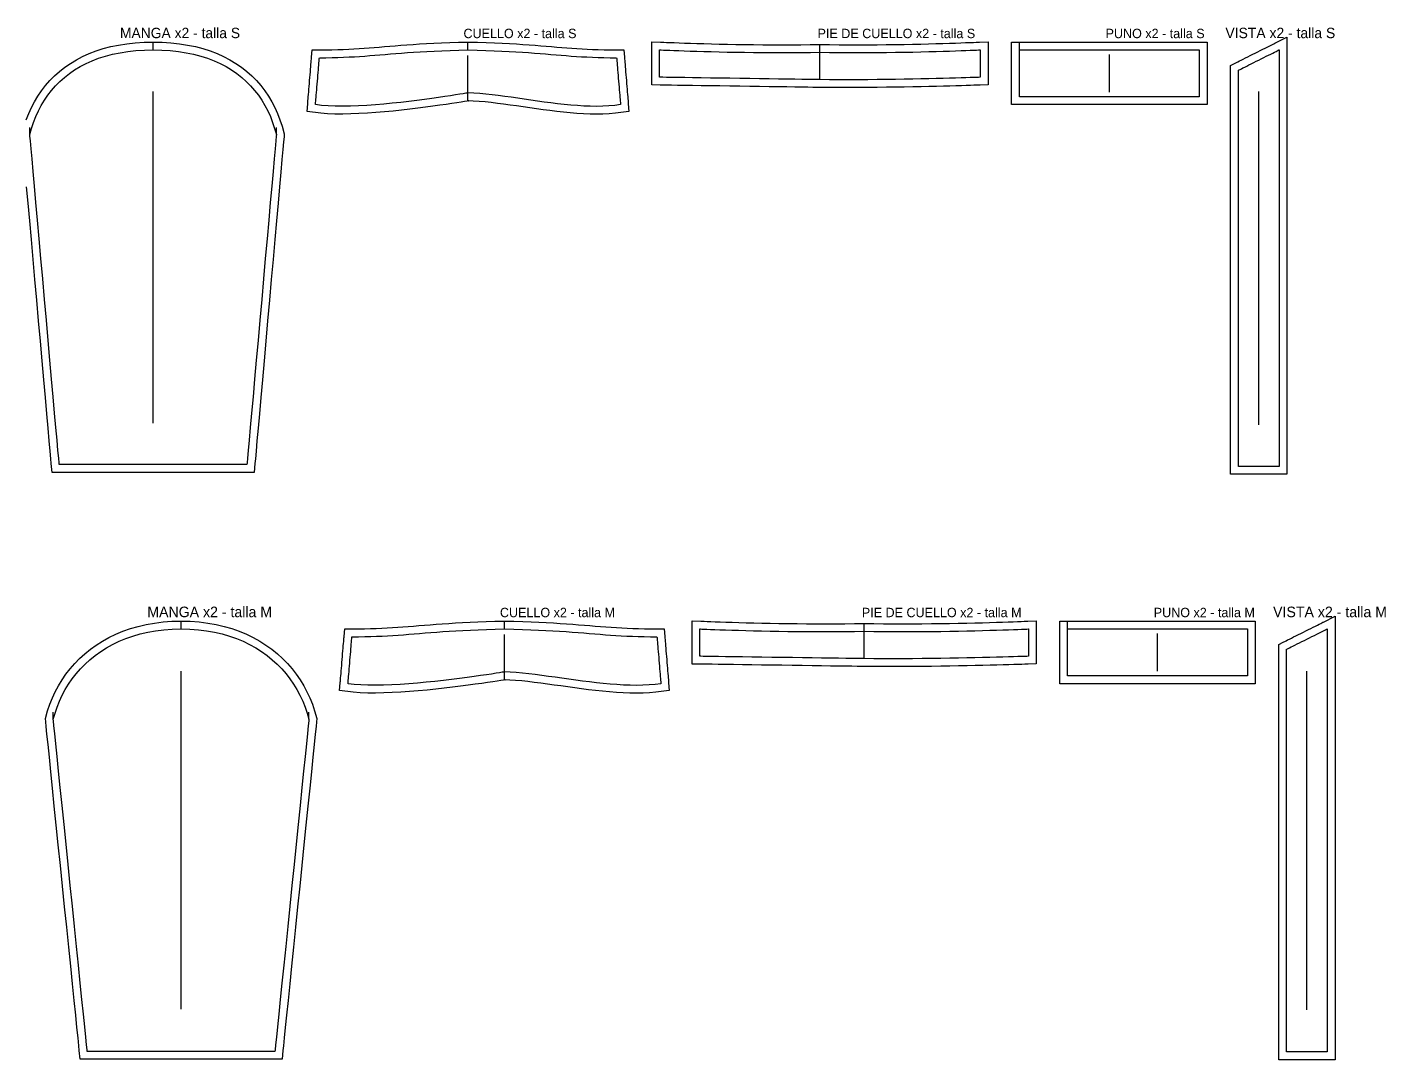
# Model space of a CAD drawing. Header units: centimetres. Extents: x -1 to 277, y -288 to 3.
# Drawn here: x 90.2 to 263.9, y -129.1 to 2.9 of the extents above; entities that cross this region are included whole.
import ezdxf

# ---------------------------------------------------------------- set-up
doc = ezdxf.new("R2010")
doc.units = ezdxf.units.CM
for name, color, linetype in [('15_SeamAllowance', 4, 'CONTINUOUS'), ('1_Boundary', 7, 'CONTINUOUS'), ('4_Notch', 1, 'CONTINUOUS'), ('5_Grainline', 3, 'CONTINUOUS'), ('8_Text', 7, 'CONTINUOUS')]:
    doc.layers.add(name, color=color, linetype=linetype)

msp = doc.modelspace()

# ---------------------------------------------------------------- linework, layer by layer
at = {"layer": '15_SeamAllowance'}
msp.add_lwpolyline([(90.0391, -8.9212), (90.3506, -8.1319), (90.7013, -7.365), (91.0919, -6.6219), (91.5226, -5.9041), (91.994, -5.2133), (92.5064, -4.551), (93.0599, -3.9188), (93.6546, -3.3185), (94.2907, -2.7515), (94.968, -2.2195), (95.6863, -1.724), (96.4455, -1.2661), (97.2454, -0.8473), (98.0857, -0.4687), (98.9664, -0.1313), (99.8873, 0.1639), (100.8483, 0.416), (101.8495, 0.6241), (102.8911, 0.7874), (103.9731, 0.9051), (105.0959, 0.9763), (106.26, 1.0002), (107.4241, 0.9763), (108.5469, 0.9051), (109.6289, 0.7874), (110.6705, 0.6241), (111.6717, 0.416), (112.6327, 0.1639), (113.5536, -0.1313), (114.4343, -0.4687), (115.2746, -0.8473), (116.0745, -1.2661), (116.8337, -1.724), (117.552, -2.2195), (118.2293, -2.7515), (118.8654, -3.3185), (119.4601, -3.9188), (120.0136, -4.551), (120.526, -5.2133), (120.9974, -5.9041), (121.4281, -6.6219), (121.8187, -7.365), (122.1694, -8.1319), (122.4809, -8.9212), (122.7538, -9.7313), (123.0324, -10.7158), (122.997, -11.1131), (122.9421, -11.7295), (122.8545, -12.7123), (122.7375, -14.0246), (122.5945, -15.6299), (122.4286, -17.4915), (122.2431, -19.5729), (122.0412, -21.8374), (121.8264, -24.2484), (121.6017, -26.7693), (121.3705, -29.3634), (121.1361, -31.9941), (120.9016, -34.6248), (120.6704, -37.2189), (120.4457, -39.7398), (120.2309, -42.1508), (120.029, -44.4153), (119.8436, -46.4967), (119.6776, -48.3583), (119.5346, -49.9636), (119.4176, -51.2759), (119.33, -52.2587), (119.2751, -52.8751), (119.1748, -54), (118.1385, -54), (117.7878, -54), (117.2288, -54), (116.4822, -54), (115.569, -54), (114.51, -54), (113.326, -54), (112.0378, -54), (110.6663, -54), (109.2322, -54), (107.7565, -54), (106.26, -54), (104.7635, -54), (103.2878, -54), (101.8538, -54), (100.4822, -54), (99.194, -54), (98.01, -54), (96.951, -54), (96.0378, -54), (95.2913, -54), (94.7322, -54), (94.3815, -54), (93.3452, -54), (93.2449, -52.8751), (93.19, -52.2587), (93.1024, -51.2759), (92.9854, -49.9636), (92.8424, -48.3583), (92.6764, -46.4967), (92.491, -44.4153), (92.2891, -42.1508), (92.0743, -39.7398), (91.8496, -37.2189), (91.6184, -34.6248), (91.3839, -31.9941), (91.1495, -29.3634), (90.9183, -26.7693), (90.6936, -24.2484), (90.4788, -21.8374), (90.2769, -19.5729), (90.0914, -17.4915)], dxfattribs=at)
for points in [[(146.52, 1.0003), (147.7285, 0.9716), (148.8454, 0.9377), (149.8962, 0.8988), (150.8861, 0.8554), (151.8199, 0.8081), (152.7025, 0.7576), (153.5391, 0.7044), (154.3343, 0.6493), (155.0932, 0.5928), (155.8205, 0.5356), (156.5213, 0.4783), (157.2003, 0.4215), (157.8627, 0.3659), (158.5133, 0.3121), (159.1572, 0.2607), (159.7997, 0.2122), (160.4459, 0.1673), (161.1011, 0.1264), (161.7706, 0.0903), (162.4598, 0.0594), (163.174, 0.0343), (163.9186, 0.0157), (164.6988, 0.004), (166.4405, -0.0045), (166.5191, -0.9473), (166.5264, -1.035), (166.538, -1.1748), (166.5536, -1.3614), (166.5726, -1.5897), (166.5947, -1.8545), (166.6193, -2.1505), (166.6462, -2.4725), (166.6747, -2.8154), (166.7046, -3.1739), (166.7354, -3.5428), (166.7665, -3.917), (166.7977, -4.2911), (166.8285, -4.66), (166.8583, -5.0185), (166.8869, -5.3614), (166.9138, -5.6834), (166.9384, -5.9795), (166.9605, -6.2442), (166.9795, -6.4725), (166.9951, -6.6591), (167.0067, -6.7989), (167.014, -6.8866), (167.0958, -7.8681), (165.3873, -8.0911), (164.5878, -8.1612), (163.7757, -8.2017), (162.9524, -8.2154), (162.1194, -8.2047), (161.278, -8.1723), (160.4297, -8.1204), (159.5759, -8.0517), (158.7181, -7.9683), (157.8578, -7.8726), (156.9966, -7.7669), (156.1361, -7.6535), (155.2778, -7.5346), (154.4235, -7.4125), (153.5748, -7.2895), (152.7335, -7.1676), (151.9012, -7.0493), (151.0799, -6.9365), (150.2712, -6.8316), (149.4772, -6.7368), (148.6997, -6.654), (147.9407, -6.5855), (147.2023, -6.5334), (146.5828, -6.5041), (146.6204, -6.4975), (146.415, -6.5327), (146.0857, -6.5879), (145.6419, -6.6607), (145.0928, -6.7487), (144.4477, -6.8493), (143.716, -6.9602), (142.9068, -7.0787), (142.0294, -7.2025), (141.0931, -7.3291), (140.107, -7.456), (139.0804, -7.5807), (138.0225, -7.7007), (136.9424, -7.8137), (135.8492, -7.917), (134.752, -8.0082), (133.6597, -8.0848), (132.5812, -8.1443), (131.5252, -8.184), (130.5003, -8.2015), (129.5146, -8.1938), (128.5758, -8.1581), (127.6908, -8.0911), (125.9437, -7.8739), (126.026, -6.8866), (126.0333, -6.7989), (126.0449, -6.6591), (126.0605, -6.4725), (126.0795, -6.2442), (126.1016, -5.9795), (126.1262, -5.6834), (126.1531, -5.3614), (126.1817, -5.0185), (126.2115, -4.66), (126.2423, -4.2911), (126.2735, -3.917), (126.3046, -3.5428), (126.3354, -3.1739), (126.3653, -2.8154), (126.3938, -2.4725), (126.4207, -2.1505), (126.4453, -1.8545), (126.4674, -1.5897), (126.4864, -1.3614), (126.502, -1.1748), (126.5136, -1.035), (126.5209, -0.9473), (126.5995, -0.0045), (128.3412, 0.004), (129.1214, 0.0157), (129.866, 0.0343), (130.5802, 0.0594), (131.2694, 0.0903), (131.9389, 0.1264), (132.5941, 0.1673), (133.2403, 0.2122), (133.8828, 0.2607), (134.5267, 0.3121), (135.1773, 0.3659), (135.8397, 0.4215), (136.5187, 0.4783), (137.2195, 0.5356), (137.9468, 0.5928), (138.7057, 0.6493), (139.5009, 0.7044), (140.3375, 0.7576), (141.2201, 0.8081), (142.1539, 0.8554), (143.1438, 0.8988), (144.1946, 0.9377), (145.3115, 0.9716)], [(191.52, 0.7002), (192.7578, 0.6785), (193.9809, 0.6638), (195.2047, 0.6555), (196.424, 0.6528), (197.6337, 0.6553), (198.8286, 0.6625), (200.0036, 0.6738), (201.1536, 0.6888), (202.2734, 0.7069), (203.3579, 0.7276), (204.4021, 0.7503), (205.4007, 0.7747), (206.3487, 0.8), (207.2409, 0.8259), (208.0723, 0.8518), (208.8378, 0.8772), (209.5321, 0.9015), (210.1503, 0.9243), (210.6872, 0.945), (211.1377, 0.9631), (211.4967, 0.978), (211.7591, 0.9893), (211.9198, 0.9965), (213.02, 1.0467), (213.02, -0.0177), (213.02, -0.0689), (213.02, -0.1504), (213.02, -0.2593), (213.02, -0.3924), (213.02, -0.5469), (213.02, -0.7195), (213.02, -0.9074), (213.02, -1.1074), (213.02, -1.3166), (213.02, -1.5318), (213.02, -1.75), (213.02, -1.9682), (213.02, -2.1834), (213.02, -2.3926), (213.02, -2.5926), (213.02, -2.7805), (213.02, -2.9531), (213.02, -3.1076), (213.02, -3.2407), (213.02, -3.3496), (213.02, -3.4311), (213.02, -3.4823), (213.02, -4.4641), (212.001, -4.5014), (211.8381, -4.5072), (211.5733, -4.5164), (211.2118, -4.5286), (210.7586, -4.5434), (210.2189, -4.5605), (209.5978, -4.5793), (208.9003, -4.5996), (208.1315, -4.6209), (207.2966, -4.6429), (206.4006, -4.6651), (205.4486, -4.6873), (204.4458, -4.7088), (203.3971, -4.7295), (202.3077, -4.7489), (201.1827, -4.7666), (200.0272, -4.7822), (198.8462, -4.7953), (197.6448, -4.8055), (196.4282, -4.8125), (195.2012, -4.8158), (193.9691, -4.8151), (192.7369, -4.8099), (191.5086, -4.7999), (191.4016, -4.7984), (191.102, -4.794), (190.6245, -4.787), (189.9868, -4.7777), (189.2068, -4.7663), (188.3022, -4.753), (187.2909, -4.7382), (186.1906, -4.7221), (185.019, -4.705), (183.7941, -4.687), (182.5337, -4.6686), (181.2554, -4.6499), (179.9771, -4.6312), (178.7166, -4.6127), (177.4917, -4.5948), (176.3202, -4.5777), (175.2198, -4.5616), (174.2085, -4.5468), (173.3039, -4.5335), (172.5239, -4.5221), (171.8862, -4.5128), (171.4087, -4.5058), (171.1092, -4.5014), (170.02, -4.4855), (170.02, -3.4823), (170.02, -3.4311), (170.02, -3.3496), (170.02, -3.2407), (170.02, -3.1076), (170.02, -2.9531), (170.02, -2.7805), (170.02, -2.5926), (170.02, -2.3926), (170.02, -2.1834), (170.02, -1.9682), (170.02, -1.75), (170.02, -1.5318), (170.02, -1.3166), (170.02, -1.1074), (170.02, -0.9074), (170.02, -0.7195), (170.02, -0.5469), (170.02, -0.3924), (170.02, -0.2593), (170.02, -0.1504), (170.02, -0.0689), (170.02, -0.0177), (170.02, 1.0467), (171.1202, 0.9965), (171.2809, 0.9893), (171.5433, 0.978), (171.9023, 0.9631), (172.3528, 0.945), (172.8897, 0.9243), (173.5079, 0.9015), (174.2022, 0.8772), (174.9677, 0.8518), (175.7991, 0.8259), (176.6913, 0.8), (177.6393, 0.7747), (178.6379, 0.7503), (179.6821, 0.7276), (180.7666, 0.7069), (181.8864, 0.6888), (183.0364, 0.6738), (184.2114, 0.6625), (185.4063, 0.6553), (186.616, 0.6528), (187.8353, 0.6555), (189.0591, 0.6638), (190.2822, 0.6785)], [(216.02, 1), (217.1365, 1), (217.4725, 1), (218.0083, 1), (218.7237, 1), (219.5988, 1), (220.6137, 1), (221.7484, 1), (222.983, 1), (224.2973, 1), (225.6716, 1), (227.0858, 1), (228.52, 1), (229.9542, 1), (231.3684, 1), (232.7427, 1), (234.057, 1), (235.2916, 1), (236.4262, 1), (237.4412, 1), (238.3163, 1), (239.0317, 1), (239.5675, 1), (239.9035, 1), (241.02, 1), (241.02, -0.0304), (241.02, -0.1181), (241.02, -0.2578), (241.02, -0.4444), (241.02, -0.6727), (241.02, -0.9375), (241.02, -1.2335), (241.02, -1.5556), (241.02, -1.8984), (241.02, -2.2569), (241.02, -2.6259), (241.02, -3), (241.02, -3.3741), (241.02, -3.7431), (241.02, -4.1016), (241.02, -4.4444), (241.02, -4.7665), (241.02, -5.0625), (241.02, -5.3273), (241.02, -5.5556), (241.02, -5.7422), (241.02, -5.8819), (241.02, -5.9696), (241.02, -7), (239.9035, -7), (239.5675, -7), (239.0317, -7), (238.3163, -7), (237.4412, -7), (236.4262, -7), (235.2916, -7), (234.057, -7), (232.7427, -7), (231.3684, -7), (229.9542, -7), (228.52, -7), (227.0858, -7), (225.6716, -7), (224.2973, -7), (222.983, -7), (221.7484, -7), (220.6137, -7), (219.5988, -7), (218.7237, -7), (218.0083, -7), (217.4725, -7), (217.1365, -7), (216.02, -7), (216.02, -5.9696), (216.02, -5.8819), (216.02, -5.7422), (216.02, -5.5556), (216.02, -5.3273), (216.02, -5.0625), (216.02, -4.7665), (216.02, -4.4444), (216.02, -4.1016), (216.02, -3.7431), (216.02, -3.3741), (216.02, -3), (216.02, -2.6259), (216.02, -2.2569), (216.02, -1.8984), (216.02, -1.5556), (216.02, -1.2335), (216.02, -0.9375), (216.02, -0.6727), (216.02, -0.4444), (216.02, -0.2578), (216.02, -0.1181), (216.02, -0.0304)], [(244.02, -1.982), (244.5991, -1.6924), (244.6751, -1.6544), (244.7962, -1.5939), (244.958, -1.513), (245.1558, -1.4141), (245.3853, -1.2993), (245.6418, -1.1711), (245.9209, -1.0315), (246.2181, -0.8829), (246.5288, -0.7276), (246.8485, -0.5677), (247.1728, -0.4056), (247.497, -0.2434), (247.8168, -0.0836), (248.1275, 0.0718), (248.4246, 0.2204), (248.7037, 0.3599), (248.9603, 0.4882), (249.1897, 0.6029), (249.3876, 0.7018), (249.5493, 0.7827), (249.6705, 0.8433), (249.7465, 0.8813), (251.22, 1.618), (251.22, -0.2696), (251.22, -1.0475), (251.22, -2.2875), (251.22, -3.9435), (251.22, -5.9691), (251.22, -8.3182), (251.22, -10.9446), (251.22, -13.8021), (251.22, -16.8444), (251.22, -20.0254), (251.22, -23.2987), (251.22, -26.6183), (251.22, -29.9379), (251.22, -33.2113), (251.22, -36.3923), (251.22, -39.4346), (251.22, -42.292), (251.22, -44.9184), (251.22, -47.2676), (251.22, -49.2932), (251.22, -50.9492), (251.22, -52.1892), (251.22, -52.9671), (251.22, -54.2367), (250.1937, -54.2367), (250.1177, -54.2367), (249.9966, -54.2367), (249.8348, -54.2367), (249.637, -54.2367), (249.4075, -54.2367), (249.151, -54.2367), (248.8719, -54.2367), (248.5747, -54.2367), (248.264, -54.2367), (247.9442, -54.2367), (247.62, -54.2367), (247.2958, -54.2367), (246.976, -54.2367), (246.6653, -54.2367), (246.3681, -54.2367), (246.089, -54.2367), (245.8325, -54.2367), (245.603, -54.2367), (245.4052, -54.2367), (245.2434, -54.2367), (245.1223, -54.2367), (245.0463, -54.2367), (244.02, -54.2367), (244.02, -52.9803), (244.02, -52.2403), (244.02, -51.0609), (244.02, -49.4858), (244.02, -47.5591), (244.02, -45.3247), (244.02, -42.8266), (244.02, -40.1086), (244.02, -37.2149), (244.02, -34.1893), (244.02, -31.0758), (244.02, -27.9183), (244.02, -24.7609), (244.02, -21.6474), (244.02, -18.6218), (244.02, -15.728), (244.02, -13.0101), (244.02, -10.512), (244.02, -8.2776), (244.02, -6.3509), (244.02, -4.7758), (244.02, -3.5963), (244.02, -2.8564)], [(197.18, -73.2998), (198.4203, -73.3215), (199.6507, -73.3362), (200.8861, -73.3445), (202.121, -73.3472), (203.3498, -73.3447), (204.5669, -73.3375), (205.7666, -73.3262), (206.9435, -73.3112), (208.092, -73.2931), (209.2066, -73.2724), (210.2816, -73.2496), (211.3115, -73.2253), (212.2908, -73.1999), (213.2139, -73.174), (214.0753, -73.1481), (214.8694, -73.1228), (215.5907, -73.0984), (216.2337, -73.0757), (216.7927, -73.055), (217.2623, -73.0369), (217.637, -73.0219), (217.9111, -73.0106), (218.0793, -73.0034), (219.18, -72.9554), (219.18, -74.0177), (219.18, -74.0689), (219.18, -74.1504), (219.18, -74.2593), (219.18, -74.3924), (219.18, -74.5469), (219.18, -74.7195), (219.18, -74.9074), (219.18, -75.1074), (219.18, -75.3166), (219.18, -75.5318), (219.18, -75.75), (219.18, -75.9682), (219.18, -76.1834), (219.18, -76.3926), (219.18, -76.5926), (219.18, -76.7805), (219.18, -76.9531), (219.18, -77.1076), (219.18, -77.2407), (219.18, -77.3496), (219.18, -77.4311), (219.18, -77.4823), (219.18, -78.4656), (218.1569, -78.5014), (217.9868, -78.5072), (217.7104, -78.5165), (217.3334, -78.5287), (216.8613, -78.5435), (216.2996, -78.5605), (215.6538, -78.5793), (214.9296, -78.5996), (214.1323, -78.6209), (213.2676, -78.6429), (212.341, -78.6652), (211.3579, -78.6873), (210.324, -78.7088), (209.2447, -78.7295), (208.1255, -78.7489), (206.972, -78.7666), (205.7897, -78.7822), (204.5842, -78.7953), (203.3608, -78.8055), (202.1251, -78.8125), (200.8827, -78.8158), (199.639, -78.8151), (198.3995, -78.8099), (197.1688, -78.7999), (197.0594, -78.7984), (196.7525, -78.794), (196.2634, -78.787), (195.6102, -78.7777), (194.8111, -78.7663), (193.8845, -78.753), (192.8484, -78.7382), (191.7213, -78.7221), (190.5212, -78.705), (189.2664, -78.6871), (187.9752, -78.6686), (186.6657, -78.6499), (185.3563, -78.6312), (184.065, -78.6127), (182.8102, -78.5948), (181.6102, -78.5777), (180.483, -78.5616), (179.447, -78.5468), (178.5203, -78.5335), (177.7213, -78.5221), (177.0681, -78.5128), (176.5789, -78.5058), (176.2721, -78.5014), (175.18, -78.4858), (175.18, -77.4823), (175.18, -77.4311), (175.18, -77.3496), (175.18, -77.2407), (175.18, -77.1076), (175.18, -76.9531), (175.18, -76.7805), (175.18, -76.5926), (175.18, -76.3926), (175.18, -76.1834), (175.18, -75.9682), (175.18, -75.75), (175.18, -75.5318), (175.18, -75.3166), (175.18, -75.1074), (175.18, -74.9074), (175.18, -74.7195), (175.18, -74.5469), (175.18, -74.3924), (175.18, -74.2593), (175.18, -74.1504), (175.18, -74.0689), (175.18, -74.0177), (175.18, -72.9554), (176.2807, -73.0034), (176.4489, -73.0106), (176.723, -73.0219), (177.0977, -73.0369), (177.5673, -73.055), (178.1263, -73.0757), (178.7693, -73.0984), (179.4906, -73.1228), (180.2847, -73.1481), (181.1461, -73.174), (182.0692, -73.1999), (183.0485, -73.2253), (184.0784, -73.2496), (185.1534, -73.2724), (186.268, -73.2931), (187.4165, -73.3112), (188.5934, -73.3262), (189.7931, -73.3375), (191.0102, -73.3447), (192.239, -73.3472), (193.4739, -73.3445), (194.7093, -73.3362), (195.9397, -73.3215)], [(250.18, -75.982), (250.7591, -75.6924), (250.8351, -75.6544), (250.9562, -75.5939), (251.118, -75.513), (251.3158, -75.4141), (251.5453, -75.2993), (251.8018, -75.1711), (252.0809, -75.0315), (252.3781, -74.8829), (252.6888, -74.7276), (253.0085, -74.5677), (253.3328, -74.4056), (253.657, -74.2434), (253.9768, -74.0836), (254.2875, -73.9282), (254.5846, -73.7796), (254.8637, -73.6401), (255.1203, -73.5118), (255.3497, -73.3971), (255.5476, -73.2982), (255.7093, -73.2173), (255.8305, -73.1567), (255.9065, -73.1187), (257.38, -72.382), (257.38, -74.2738), (257.38, -75.0638), (257.38, -76.3232), (257.38, -78.0049), (257.38, -80.0622), (257.38, -82.4479), (257.38, -85.1153), (257.38, -88.0173), (257.38, -91.107), (257.38, -94.3376), (257.38, -97.662), (257.38, -101.0333), (257.38, -104.4047), (257.38, -107.7291), (257.38, -110.9596), (257.38, -114.0494), (257.38, -116.9514), (257.38, -119.6188), (257.38, -122.0045), (257.38, -124.0617), (257.38, -125.7435), (257.38, -127.0029), (257.38, -127.7929), (257.38, -129.0667), (256.3537, -129.0667), (256.2777, -129.0667), (256.1566, -129.0667), (255.9948, -129.0667), (255.797, -129.0667), (255.5675, -129.0667), (255.311, -129.0667), (255.0319, -129.0667), (254.7347, -129.0667), (254.424, -129.0667), (254.1042, -129.0667), (253.78, -129.0667), (253.4558, -129.0667), (253.136, -129.0667), (252.8253, -129.0667), (252.5281, -129.0667), (252.249, -129.0667), (251.9925, -129.0667), (251.763, -129.0667), (251.5652, -129.0667), (251.4034, -129.0667), (251.2823, -129.0667), (251.2063, -129.0667), (250.18, -129.0667), (250.18, -127.8061), (250.18, -127.054), (250.18, -125.8552), (250.18, -124.2543), (250.18, -122.296), (250.18, -120.025), (250.18, -117.4859), (250.18, -114.7235), (250.18, -111.7823), (250.18, -108.7071), (250.18, -105.5426), (250.18, -102.3333), (250.18, -99.1241), (250.18, -95.9596), (250.18, -92.8844), (250.18, -89.9432), (250.18, -87.1807), (250.18, -84.6417), (250.18, -82.3706), (250.18, -80.4123), (250.18, -78.8115), (250.18, -77.6127), (250.18, -76.8606)], [(109.84, -72.9997), (111.0132, -73.0276), (112.1502, -73.1103), (113.2505, -73.2463), (114.314, -73.4339), (115.3401, -73.6716), (116.3283, -73.9578), (117.2783, -74.2907), (118.1895, -74.6687), (119.0614, -75.09), (119.8934, -75.5528), (120.6851, -76.0551), (121.4361, -76.5952), (122.1458, -77.1709), (122.8139, -77.7804), (123.4401, -78.4216), (124.024, -79.0926), (124.5653, -79.7913), (125.0639, -80.5156), (125.5195, -81.2637), (125.932, -82.0335), (126.3013, -82.8231), (126.6272, -83.6305), (126.9097, -84.4538), (127.1944, -85.4511), (127.1528, -85.8573), (127.0894, -86.4778), (126.9883, -87.4668), (126.8533, -88.7875), (126.6882, -90.403), (126.4967, -92.2766), (126.2826, -94.3713), (126.0496, -96.6503), (125.8016, -99.0767), (125.5423, -101.6137), (125.2754, -104.2244), (125.0048, -106.872), (124.7342, -109.5196), (124.4673, -112.1303), (124.208, -114.6673), (123.96, -117.0937), (123.7271, -119.3727), (123.5129, -121.4674), (123.3214, -123.341), (123.1563, -124.9565), (123.0213, -126.2773), (122.9202, -127.2663), (122.8568, -127.8867), (122.743, -129), (121.7185, -129), (121.3678, -129), (120.8088, -129), (120.0622, -129), (119.149, -129), (118.09, -129), (116.906, -129), (115.6178, -129), (114.2463, -129), (112.8122, -129), (111.3365, -129), (109.84, -129), (108.3435, -129), (106.8678, -129), (105.4338, -129), (104.0622, -129), (102.774, -129), (101.59, -129), (100.531, -129), (99.6178, -129), (98.8713, -129), (98.3122, -129), (97.9615, -129), (96.937, -129), (96.8232, -127.8867), (96.7598, -127.2663), (96.6587, -126.2773), (96.5237, -124.9565), (96.3586, -123.341), (96.1671, -121.4674), (95.9529, -119.3727), (95.72, -117.0937), (95.472, -114.6673), (95.2127, -112.1303), (94.9458, -109.5196), (94.6752, -106.872), (94.4046, -104.2244), (94.1377, -101.6137), (93.8784, -99.0767), (93.6304, -96.6503), (93.3974, -94.3713), (93.1833, -92.2766), (92.9918, -90.403), (92.8267, -88.7875), (92.6917, -87.4668), (92.5906, -86.4778), (92.5272, -85.8573), (92.4856, -85.4511), (92.7703, -84.4538), (93.0528, -83.6305), (93.3787, -82.8231), (93.748, -82.0335), (94.1605, -81.2637), (94.6161, -80.5156), (95.1147, -79.7913), (95.656, -79.0926), (96.2399, -78.4216), (96.8661, -77.7804), (97.5342, -77.1709), (98.2439, -76.5952), (98.9949, -76.0551), (99.7866, -75.5528), (100.6186, -75.09), (101.4905, -74.6687), (102.4017, -74.2907), (103.3517, -73.9578), (104.3399, -73.6716), (105.366, -73.4339), (106.4295, -73.2463), (107.5298, -73.1103), (108.6668, -73.0276)], [(151.18, -72.9997), (152.3909, -73.0284), (153.5149, -73.0622), (154.5772, -73.1012), (155.5823, -73.1446), (156.5347, -73.1918), (157.4391, -73.2423), (158.2998, -73.2955), (159.1214, -73.3505), (159.9085, -73.407), (160.6653, -73.4642), (161.3966, -73.5214), (162.1067, -73.5782), (162.8001, -73.6338), (163.4816, -73.6876), (164.1557, -73.7391), (164.8271, -73.7876), (165.5006, -73.8326), (166.181, -73.8734), (166.8731, -73.9096), (167.5818, -73.9406), (168.312, -73.9657), (169.0685, -73.9843), (169.8562, -73.996), (171.6005, -74.0045), (171.6791, -74.9473), (171.6864, -75.035), (171.698, -75.1748), (171.7136, -75.3614), (171.7326, -75.5897), (171.7547, -75.8545), (171.7793, -76.1505), (171.8062, -76.4725), (171.8347, -76.8154), (171.8646, -77.1739), (171.8954, -77.5428), (171.9265, -77.917), (171.9577, -78.2911), (171.9885, -78.66), (172.0183, -79.0185), (172.0469, -79.3614), (172.0738, -79.6834), (172.0984, -79.9795), (172.1205, -80.2442), (172.1395, -80.4725), (172.1551, -80.6591), (172.1667, -80.7989), (172.174, -80.8866), (172.2558, -81.8685), (170.5442, -82.0911), (169.7372, -82.1612), (168.9137, -82.2017), (168.0754, -82.2154), (167.224, -82.2047), (166.3613, -82.1723), (165.489, -82.1206), (164.6091, -82.0519), (163.7233, -81.9686), (162.8337, -81.873), (161.9422, -81.7674), (161.0507, -81.6541), (160.1614, -81.5353), (159.2764, -81.4132), (158.3977, -81.2901), (157.5276, -81.1683), (156.6681, -81.0498), (155.8216, -80.937), (154.9903, -80.832), (154.1766, -80.737), (153.3828, -80.6542), (152.6115, -80.5856), (151.8652, -80.5334), (151.2398, -80.5039), (151.272, -80.4985), (151.0595, -80.5336), (150.7188, -80.5888), (150.2595, -80.6616), (149.6916, -80.7495), (149.0247, -80.8501), (148.2685, -80.9608), (147.4327, -81.0793), (146.527, -81.2031), (145.561, -81.3296), (144.5445, -81.4564), (143.4871, -81.5811), (142.3983, -81.7011), (141.2878, -81.8139), (140.1651, -81.9172), (139.0397, -82.0084), (137.921, -82.0849), (136.8183, -82.1443), (135.7407, -82.184), (134.6972, -82.2015), (133.6964, -82.1938), (132.7462, -82.1581), (131.8539, -82.0911), (130.1037, -81.8743), (130.186, -80.8866), (130.1933, -80.7989), (130.2049, -80.6591), (130.2205, -80.4725), (130.2395, -80.2442), (130.2616, -79.9795), (130.2862, -79.6834), (130.3131, -79.3614), (130.3417, -79.0185), (130.3715, -78.66), (130.4023, -78.2911), (130.4335, -77.917), (130.4646, -77.5428), (130.4954, -77.1739), (130.5253, -76.8154), (130.5538, -76.4725), (130.5807, -76.1505), (130.6053, -75.8545), (130.6274, -75.5897), (130.6464, -75.3614), (130.662, -75.1748), (130.6736, -75.035), (130.6809, -74.9473), (130.7595, -74.0045), (132.5038, -73.996), (133.2915, -73.9843), (134.048, -73.9657), (134.7782, -73.9406), (135.4869, -73.9096), (136.179, -73.8734), (136.8594, -73.8326), (137.5329, -73.7876), (138.2043, -73.7391), (138.8784, -73.6876), (139.5599, -73.6338), (140.2533, -73.5782), (140.9634, -73.5214), (141.6947, -73.4642), (142.4515, -73.407), (143.2386, -73.3505), (144.0602, -73.2955), (144.9209, -73.2423), (145.8253, -73.1918), (146.7777, -73.1446), (147.7828, -73.1012), (148.8451, -73.0622), (149.9691, -73.0284)], [(222.18, -73), (223.2965, -73), (223.6325, -73), (224.1683, -73), (224.8837, -73), (225.7588, -73), (226.7738, -73), (227.9084, -73), (229.143, -73), (230.4573, -73), (231.8316, -73), (233.2458, -73), (234.68, -73), (236.1142, -73), (237.5284, -73), (238.9027, -73), (240.217, -73), (241.4516, -73), (242.5863, -73), (243.6012, -73), (244.4763, -73), (245.1917, -73), (245.7275, -73), (246.0635, -73), (247.18, -73), (247.18, -74.0304), (247.18, -74.1181), (247.18, -74.2578), (247.18, -74.4444), (247.18, -74.6727), (247.18, -74.9375), (247.18, -75.2335), (247.18, -75.5556), (247.18, -75.8984), (247.18, -76.2569), (247.18, -76.6259), (247.18, -77), (247.18, -77.3741), (247.18, -77.7431), (247.18, -78.1016), (247.18, -78.4444), (247.18, -78.7665), (247.18, -79.0625), (247.18, -79.3273), (247.18, -79.5556), (247.18, -79.7422), (247.18, -79.8819), (247.18, -79.9696), (247.18, -81), (246.0635, -81), (245.7275, -81), (245.1917, -81), (244.4763, -81), (243.6012, -81), (242.5863, -81), (241.4516, -81), (240.217, -81), (238.9027, -81), (237.5284, -81), (236.1142, -81), (234.68, -81), (233.2458, -81), (231.8316, -81), (230.4573, -81), (229.143, -81), (227.9084, -81), (226.7738, -81), (225.7588, -81), (224.8837, -81), (224.1683, -81), (223.6325, -81), (223.2965, -81), (222.18, -81), (222.18, -79.9696), (222.18, -79.8819), (222.18, -79.7422), (222.18, -79.5556), (222.18, -79.3273), (222.18, -79.0625), (222.18, -78.7665), (222.18, -78.4444), (222.18, -78.1016), (222.18, -77.7431), (222.18, -77.3741), (222.18, -77), (222.18, -76.6259), (222.18, -76.2569), (222.18, -75.8984), (222.18, -75.5556), (222.18, -75.2335), (222.18, -74.9375), (222.18, -74.6727), (222.18, -74.4444), (222.18, -74.2578), (222.18, -74.1181), (222.18, -74.0304)]]:
    msp.add_lwpolyline(points, close=True, dxfattribs=at)
at = {"layer": '1_Boundary'}
for points in [[(106.26, 0), (107.3821, -0.0231), (108.4611, -0.0915), (109.4973, -0.2042), (110.4912, -0.36), (111.4429, -0.5578), (112.353, -0.7966), (113.2218, -1.0751), (114.0497, -1.3922), (114.8369, -1.7469), (115.5839, -2.1381), (116.291, -2.5645), (116.9587, -3.0251), (117.5871, -3.5187), (118.1768, -4.0443), (118.7281, -4.6007), (119.2413, -5.1868), (119.7168, -5.8015), (120.1549, -6.4437), (120.5561, -7.1122), (120.9207, -7.8059), (121.249, -8.5238), (121.5414, -9.2646), (121.7983, -10.0272), (122.02, -10.8107), (122.001, -11.0243), (121.946, -11.6408), (121.8584, -12.6235), (121.7415, -13.9358), (121.5984, -15.5411), (121.4325, -17.4027), (121.247, -19.4841), (121.0452, -21.7486), (120.8303, -24.1596), (120.6056, -26.6805), (120.3745, -29.2746), (120.14, -31.9053), (119.9055, -34.5361), (119.6744, -37.1302), (119.4497, -39.651), (119.2348, -42.062), (119.033, -44.3265), (118.8475, -46.4079), (118.6816, -48.2696), (118.5385, -49.8749), (118.4216, -51.1872), (118.334, -52.1699), (118.279, -52.7864), (118.26, -53), (118.1385, -53), (117.7878, -53), (117.2288, -53), (116.4822, -53), (115.569, -53), (114.51, -53), (113.326, -53), (112.0378, -53), (110.6663, -53), (109.2322, -53), (107.7565, -53), (106.26, -53), (104.7635, -53), (103.2878, -53), (101.8538, -53), (100.4822, -53), (99.194, -53), (98.01, -53), (96.951, -53), (96.0378, -53), (95.2913, -53), (94.7322, -53), (94.3815, -53), (94.26, -53), (94.241, -52.7864), (94.186, -52.1699), (94.0984, -51.1872), (93.9815, -49.8749), (93.8384, -48.2696), (93.6725, -46.4079), (93.487, -44.3265), (93.2852, -42.062), (93.0703, -39.651), (92.8456, -37.1302), (92.6145, -34.5361), (92.38, -31.9053), (92.1455, -29.2746), (91.9144, -26.6805), (91.6897, -24.1596), (91.4748, -21.7486), (91.273, -19.4841), (91.0875, -17.4027), (90.9216, -15.5411), (90.7785, -13.9358), (90.6616, -12.6235), (90.574, -11.6408), (90.519, -11.0243), (90.5, -10.8107), (90.7217, -10.0272), (90.9786, -9.2646), (91.271, -8.5238), (91.5993, -7.8059), (91.9639, -7.1122), (92.3651, -6.4437), (92.8032, -5.8015), (93.2787, -5.1868), (93.7919, -4.6007), (94.3432, -4.0443), (94.9329, -3.5187), (95.5613, -3.0251), (96.229, -2.5645), (96.9361, -2.1381), (97.6831, -1.7469), (98.4703, -1.3922), (99.2982, -1.0751), (100.167, -0.7966), (101.0771, -0.5578), (102.0288, -0.36), (103.0227, -0.2042), (104.0589, -0.0915), (105.1379, -0.0231), (106.26, 0)], [(146.52, 0), (147.7014, -0.028), (148.8117, -0.0617), (149.8558, -0.1004), (150.8389, -0.1435), (151.766, -0.1905), (152.6423, -0.2406), (153.4728, -0.2934), (154.2626, -0.3481), (155.0168, -0.4043), (155.7406, -0.4612), (156.4389, -0.5183), (157.1169, -0.575), (157.7796, -0.6306), (158.4323, -0.6846), (159.0798, -0.7363), (159.7274, -0.7852), (160.3801, -0.8306), (161.043, -0.8719), (161.7213, -0.9085), (162.4199, -0.9398), (163.144, -0.9652), (163.8986, -0.9841), (164.6889, -0.9959), (165.52, -1), (165.5225, -1.0304), (165.5298, -1.1181), (165.5415, -1.2578), (165.557, -1.4444), (165.5761, -1.6727), (165.5981, -1.9375), (165.6228, -2.2335), (165.6496, -2.5556), (165.6782, -2.8984), (165.7081, -3.2569), (165.7388, -3.6259), (165.77, -4), (165.8012, -4.3741), (165.8319, -4.7431), (165.8618, -5.1016), (165.8904, -5.4444), (165.9172, -5.7665), (165.9419, -6.0625), (165.9639, -6.3273), (165.983, -6.5556), (165.9985, -6.7422), (166.0102, -6.8819), (166.0175, -6.9696), (166.02, -7), (165.2789, -7.0967), (164.5191, -7.1634), (163.7425, -7.2021), (162.9506, -7.2153), (162.1451, -7.205), (161.3278, -7.1734), (160.5004, -7.1229), (159.6644, -7.0556), (158.8218, -6.9736), (157.974, -6.8793), (157.1228, -6.7749), (156.27, -6.6625), (155.4172, -6.5444), (154.566, -6.4227), (153.7182, -6.2998), (152.8756, -6.1778), (152.0396, -6.0589), (151.2122, -5.9453), (150.3949, -5.8393), (149.5894, -5.7431), (148.7975, -5.6588), (148.0209, -5.5887), (147.2611, -5.535), (146.52, -5.5), (146.4505, -5.5121), (146.248, -5.5467), (145.9221, -5.6014), (145.4818, -5.6736), (144.9366, -5.761), (144.2958, -5.8609), (143.5686, -5.9711), (142.7644, -6.0889), (141.8926, -6.2119), (140.9623, -6.3377), (139.9829, -6.4637), (138.9638, -6.5875), (137.9141, -6.7066), (136.8434, -6.8186), (135.7607, -6.9209), (134.6756, -7.0111), (133.5972, -7.0867), (132.5348, -7.1453), (131.4979, -7.1844), (130.4957, -7.2014), (129.5375, -7.1939), (128.6326, -7.1595), (127.7903, -7.0957), (127.02, -7), (127.0225, -6.9696), (127.0298, -6.8819), (127.0415, -6.7422), (127.057, -6.5556), (127.0761, -6.3273), (127.0981, -6.0625), (127.1228, -5.7665), (127.1496, -5.4444), (127.1782, -5.1016), (127.2081, -4.7431), (127.2388, -4.3741), (127.27, -4), (127.3012, -3.6259), (127.3319, -3.2569), (127.3618, -2.8984), (127.3904, -2.5556), (127.4172, -2.2335), (127.4419, -1.9375), (127.4639, -1.6727), (127.483, -1.4444), (127.4985, -1.2578), (127.5102, -1.1181), (127.5175, -1.0304), (127.52, -1), (128.3511, -0.9959), (129.1414, -0.9841), (129.896, -0.9652), (130.6201, -0.9398), (131.3187, -0.9085), (131.997, -0.8719), (132.6599, -0.8306), (133.3126, -0.7852), (133.9602, -0.7363), (134.6077, -0.6846), (135.2604, -0.6306), (135.9231, -0.575), (136.6011, -0.5183), (137.2994, -0.4612), (138.0232, -0.4043), (138.7774, -0.3481), (139.5672, -0.2934), (140.3977, -0.2406), (141.274, -0.1905), (142.2011, -0.1435), (143.1842, -0.1004), (144.2283, -0.0617), (145.3386, -0.028), (146.52, 0)], [(191.52, -0.3), (192.7431, -0.3214), (193.9715, -0.3361), (195.2002, -0.3445), (196.4239, -0.3472), (197.6377, -0.3447), (198.8364, -0.3375), (200.0149, -0.3261), (201.1681, -0.3111), (202.291, -0.293), (203.3784, -0.2722), (204.4251, -0.2494), (205.4262, -0.225), (206.3766, -0.1996), (207.271, -0.1736), (208.1045, -0.1477), (208.8719, -0.1222), (209.5681, -0.0978), (210.188, -0.075), (210.7265, -0.0543), (211.1786, -0.0361), (211.539, -0.0211), (211.8028, -0.0097), (211.9649, -0.0025), (212.02, 0), (212.02, -0.0177), (212.02, -0.0689), (212.02, -0.1504), (212.02, -0.2593), (212.02, -0.3924), (212.02, -0.5469), (212.02, -0.7195), (212.02, -0.9074), (212.02, -1.1074), (212.02, -1.3166), (212.02, -1.5318), (212.02, -1.75), (212.02, -1.9682), (212.02, -2.1834), (212.02, -2.3926), (212.02, -2.5926), (212.02, -2.7805), (212.02, -2.9531), (212.02, -3.1076), (212.02, -3.2407), (212.02, -3.3496), (212.02, -3.4311), (212.02, -3.4823), (212.02, -3.5), (211.9649, -3.502), (211.8028, -3.5078), (211.539, -3.517), (211.1786, -3.5292), (210.7265, -3.5439), (210.188, -3.5609), (209.5681, -3.5798), (208.8719, -3.6), (208.1045, -3.6213), (207.271, -3.6432), (206.3766, -3.6654), (205.4262, -3.6875), (204.4251, -3.709), (203.3784, -3.7297), (202.291, -3.749), (201.1681, -3.7667), (200.0149, -3.7822), (198.8364, -3.7953), (197.6377, -3.8055), (196.4239, -3.8125), (195.2002, -3.8158), (193.9715, -3.8151), (192.7431, -3.81), (191.52, -3.8), (191.4162, -3.7985), (191.1166, -3.7941), (190.6391, -3.7871), (190.0015, -3.7778), (189.2215, -3.7664), (188.3169, -3.7531), (187.3055, -3.7383), (186.2052, -3.7222), (185.0337, -3.7051), (183.8088, -3.6872), (182.5483, -3.6687), (181.27, -3.65), (179.9917, -3.6313), (178.7312, -3.6128), (177.5063, -3.5949), (176.3348, -3.5778), (175.2345, -3.5617), (174.2231, -3.5469), (173.3185, -3.5336), (172.5385, -3.5222), (171.9009, -3.5129), (171.4234, -3.5059), (171.1238, -3.5015), (171.02, -3.5), (171.02, -3.4823), (171.02, -3.4311), (171.02, -3.3496), (171.02, -3.2407), (171.02, -3.1076), (171.02, -2.9531), (171.02, -2.7805), (171.02, -2.5926), (171.02, -2.3926), (171.02, -2.1834), (171.02, -1.9682), (171.02, -1.75), (171.02, -1.5318), (171.02, -1.3166), (171.02, -1.1074), (171.02, -0.9074), (171.02, -0.7195), (171.02, -0.5469), (171.02, -0.3924), (171.02, -0.2593), (171.02, -0.1504), (171.02, -0.0689), (171.02, -0.0177), (171.02, 0), (171.0751, -0.0025), (171.2372, -0.0097), (171.501, -0.0211), (171.8614, -0.0361), (172.3135, -0.0543), (172.852, -0.075), (173.4719, -0.0978), (174.1681, -0.1222), (174.9355, -0.1477), (175.769, -0.1736), (176.6634, -0.1996), (177.6137, -0.225), (178.6149, -0.2494), (179.6616, -0.2722), (180.749, -0.293), (181.8719, -0.3111), (183.0251, -0.3261), (184.2036, -0.3375), (185.4023, -0.3447), (186.6161, -0.3472), (187.8398, -0.3445), (189.0685, -0.3361), (190.2969, -0.3214), (191.52, -0.3)], [(217.02, 0), (217.1365, 0), (217.4725, 0), (218.0083, 0), (218.7237, 0), (219.5988, 0), (220.6137, 0), (221.7484, 0), (222.983, 0), (224.2973, 0), (225.6716, 0), (227.0858, 0), (228.52, 0), (229.9542, 0), (231.3684, 0), (232.7427, 0), (234.057, 0), (235.2916, 0), (236.4262, 0), (237.4412, 0), (238.3163, 0), (239.0317, 0), (239.5675, 0), (239.9035, 0), (240.02, 0), (240.02, -0.0304), (240.02, -0.1181), (240.02, -0.2578), (240.02, -0.4444), (240.02, -0.6727), (240.02, -0.9375), (240.02, -1.2335), (240.02, -1.5556), (240.02, -1.8984), (240.02, -2.2569), (240.02, -2.6259), (240.02, -3), (240.02, -3.3741), (240.02, -3.7431), (240.02, -4.1016), (240.02, -4.4444), (240.02, -4.7665), (240.02, -5.0625), (240.02, -5.3273), (240.02, -5.5556), (240.02, -5.7422), (240.02, -5.8819), (240.02, -5.9696), (240.02, -6), (239.9035, -6), (239.5675, -6), (239.0317, -6), (238.3163, -6), (237.4412, -6), (236.4262, -6), (235.2916, -6), (234.057, -6), (232.7427, -6), (231.3684, -6), (229.9542, -6), (228.52, -6), (227.0858, -6), (225.6716, -6), (224.2973, -6), (222.983, -6), (221.7484, -6), (220.6137, -6), (219.5988, -6), (218.7237, -6), (218.0083, -6), (217.4725, -6), (217.1365, -6), (217.02, -6), (217.02, -5.9696), (217.02, -5.8819), (217.02, -5.7422), (217.02, -5.5556), (217.02, -5.3273), (217.02, -5.0625), (217.02, -4.7665), (217.02, -4.4444), (217.02, -4.1016), (217.02, -3.7431), (217.02, -3.3741), (217.02, -3), (217.02, -2.6259), (217.02, -2.2569), (217.02, -1.8984), (217.02, -1.5556), (217.02, -1.2335), (217.02, -0.9375), (217.02, -0.6727), (217.02, -0.4444), (217.02, -0.2578), (217.02, -0.1181), (217.02, -0.0304), (217.02, 0)], [(245.02, -2.6), (245.0463, -2.5868), (245.1223, -2.5488), (245.2434, -2.4883), (245.4052, -2.4074), (245.603, -2.3085), (245.8325, -2.1937), (246.089, -2.0655), (246.3681, -1.9259), (246.6653, -1.7773), (246.976, -1.622), (247.2958, -1.4621), (247.62, -1.3), (247.9442, -1.1379), (248.264, -0.978), (248.5747, -0.8227), (248.8719, -0.6741), (249.151, -0.5345), (249.4075, -0.4063), (249.637, -0.2915), (249.8348, -0.1926), (249.9966, -0.1117), (250.1177, -0.0512), (250.1937, -0.0132), (250.22, 0), (250.22, -0.2696), (250.22, -1.0475), (250.22, -2.2875), (250.22, -3.9435), (250.22, -5.9691), (250.22, -8.3182), (250.22, -10.9446), (250.22, -13.8021), (250.22, -16.8444), (250.22, -20.0254), (250.22, -23.2987), (250.22, -26.6183), (250.22, -29.9379), (250.22, -33.2113), (250.22, -36.3923), (250.22, -39.4346), (250.22, -42.292), (250.22, -44.9184), (250.22, -47.2676), (250.22, -49.2932), (250.22, -50.9492), (250.22, -52.1892), (250.22, -52.9671), (250.22, -53.2367), (250.1937, -53.2367), (250.1177, -53.2367), (249.9966, -53.2367), (249.8348, -53.2367), (249.637, -53.2367), (249.4075, -53.2367), (249.151, -53.2367), (248.8719, -53.2367), (248.5747, -53.2367), (248.264, -53.2367), (247.9442, -53.2367), (247.62, -53.2367), (247.2958, -53.2367), (246.976, -53.2367), (246.6653, -53.2367), (246.3681, -53.2367), (246.089, -53.2367), (245.8325, -53.2367), (245.603, -53.2367), (245.4052, -53.2367), (245.2434, -53.2367), (245.1223, -53.2367), (245.0463, -53.2367), (245.02, -53.2367), (245.02, -52.9803), (245.02, -52.2403), (245.02, -51.0609), (245.02, -49.4858), (245.02, -47.5591), (245.02, -45.3247), (245.02, -42.8266), (245.02, -40.1086), (245.02, -37.2149), (245.02, -34.1893), (245.02, -31.0758), (245.02, -27.9183), (245.02, -24.7609), (245.02, -21.6474), (245.02, -18.6218), (245.02, -15.728), (245.02, -13.0101), (245.02, -10.512), (245.02, -8.2776), (245.02, -6.3509), (245.02, -4.7758), (245.02, -3.5963), (245.02, -2.8564), (245.02, -2.6)], [(109.84, -74), (110.9651, -74.0268), (112.0525, -74.1059), (113.1023, -74.2355), (114.1141, -74.4141), (115.088, -74.6397), (116.0237, -74.9106), (116.9211, -75.2252), (117.78, -75.5815), (118.6004, -75.9779), (119.3821, -76.4127), (120.1249, -76.884), (120.8287, -77.3901), (121.4933, -77.9292), (122.1186, -78.4997), (122.7046, -79.0998), (123.2509, -79.7276), (123.7575, -80.3815), (124.2243, -81.0596), (124.6511, -81.7603), (125.0377, -82.4818), (125.3841, -83.2224), (125.69, -83.9802), (125.9553, -84.7535), (126.18, -85.5407), (126.158, -85.7557), (126.0946, -86.3761), (125.9935, -87.3651), (125.8585, -88.6858), (125.6934, -90.3014), (125.5019, -92.1749), (125.2878, -94.2696), (125.0548, -96.5486), (124.8068, -98.9751), (124.5475, -101.5121), (124.2806, -104.1228), (124.01, -106.7703), (123.7394, -109.4179), (123.4725, -112.0286), (123.2132, -114.5656), (122.9652, -116.992), (122.7322, -119.271), (122.5181, -121.3657), (122.3266, -123.2393), (122.1615, -124.8549), (122.0265, -126.1756), (121.9254, -127.1646), (121.862, -127.785), (121.84, -128), (121.7185, -128), (121.3678, -128), (120.8088, -128), (120.0622, -128), (119.149, -128), (118.09, -128), (116.906, -128), (115.6178, -128), (114.2463, -128), (112.8122, -128), (111.3365, -128), (109.84, -128), (108.3435, -128), (106.8678, -128), (105.4338, -128), (104.0622, -128), (102.774, -128), (101.59, -128), (100.531, -128), (99.6178, -128), (98.8713, -128), (98.3122, -128), (97.9615, -128), (97.84, -128), (97.818, -127.785), (97.7546, -127.1646), (97.6535, -126.1756), (97.5185, -124.8549), (97.3534, -123.2393), (97.1619, -121.3657), (96.9478, -119.271), (96.7148, -116.992), (96.4668, -114.5656), (96.2075, -112.0286), (95.9406, -109.4179), (95.67, -106.7703), (95.3994, -104.1228), (95.1325, -101.5121), (94.8732, -98.9751), (94.6252, -96.5486), (94.3922, -94.2696), (94.1781, -92.1749), (93.9866, -90.3014), (93.8215, -88.6858), (93.6865, -87.3651), (93.5854, -86.3761), (93.522, -85.7557), (93.5, -85.5407), (93.7247, -84.7535), (93.99, -83.9802), (94.2959, -83.2224), (94.6423, -82.4818), (95.0289, -81.7603), (95.4557, -81.0596), (95.9225, -80.3815), (96.4291, -79.7276), (96.9754, -79.0998), (97.5614, -78.4997), (98.1867, -77.9292), (98.8513, -77.3901), (99.5551, -76.884), (100.2979, -76.4127), (101.0796, -75.9779), (101.9, -75.5815), (102.7589, -75.2252), (103.6563, -74.9106), (104.592, -74.6397), (105.5659, -74.4141), (106.5777, -74.2355), (107.6275, -74.1059), (108.7149, -74.0268), (109.84, -74)], [(151.18, -74), (152.364, -74.028), (153.4815, -74.0617), (154.5373, -74.1004), (155.5359, -74.1435), (156.4821, -74.1905), (157.3804, -74.2406), (158.2356, -74.2934), (159.0522, -74.3481), (159.835, -74.4043), (160.5886, -74.4612), (161.3177, -74.5183), (162.0269, -74.575), (162.7208, -74.6306), (163.4042, -74.6846), (164.0816, -74.7363), (164.7578, -74.7852), (165.4373, -74.8306), (166.1249, -74.8719), (166.8252, -74.9085), (167.5428, -74.9398), (168.2825, -74.9652), (169.0488, -74.9841), (169.8464, -74.9959), (170.68, -75), (170.6825, -75.0304), (170.6898, -75.1181), (170.7015, -75.2578), (170.717, -75.4444), (170.7361, -75.6727), (170.7581, -75.9375), (170.7828, -76.2335), (170.8096, -76.5556), (170.8382, -76.8984), (170.8681, -77.2569), (170.8988, -77.6259), (170.93, -78), (170.9612, -78.3741), (170.9919, -78.7431), (171.0218, -79.1016), (171.0504, -79.4444), (171.0772, -79.7665), (171.1019, -80.0625), (171.1239, -80.3273), (171.143, -80.5556), (171.1585, -80.7422), (171.1702, -80.8819), (171.1775, -80.9696), (171.18, -81), (170.4363, -81.0967), (169.6693, -81.1634), (168.881, -81.2021), (168.0735, -81.2153), (167.249, -81.205), (166.4097, -81.1734), (165.5576, -81.1229), (164.6948, -81.0556), (163.8236, -80.9736), (162.9459, -80.8793), (162.064, -80.7749), (161.18, -80.6625), (160.296, -80.5444), (159.4141, -80.4227), (158.5364, -80.2998), (157.6652, -80.1778), (156.8024, -80.0589), (155.9503, -79.9453), (155.111, -79.8393), (154.2865, -79.7431), (153.479, -79.6588), (152.6907, -79.5887), (151.9237, -79.535), (151.18, -79.5), (151.1079, -79.5121), (150.8982, -79.5467), (150.5606, -79.6014), (150.1048, -79.6736), (149.5406, -79.761), (148.8777, -79.8609), (148.1258, -79.9711), (147.2948, -80.0889), (146.3944, -80.2119), (145.4342, -80.3377), (144.4241, -80.4637), (143.3738, -80.5875), (142.293, -80.7066), (141.1914, -80.8186), (140.0789, -80.9209), (138.9652, -81.0111), (137.86, -81.0867), (136.773, -81.1453), (135.714, -81.1844), (134.6927, -81.2014), (133.719, -81.1939), (132.8024, -81.1595), (131.9529, -81.0957), (131.18, -81), (131.1825, -80.9696), (131.1898, -80.8819), (131.2015, -80.7422), (131.217, -80.5556), (131.2361, -80.3273), (131.2581, -80.0625), (131.2828, -79.7665), (131.3096, -79.4444), (131.3382, -79.1016), (131.3681, -78.7431), (131.3988, -78.3741), (131.43, -78), (131.4612, -77.6259), (131.4919, -77.2569), (131.5218, -76.8984), (131.5504, -76.5556), (131.5772, -76.2335), (131.6019, -75.9375), (131.6239, -75.6727), (131.643, -75.4444), (131.6585, -75.2578), (131.6702, -75.1181), (131.6775, -75.0304), (131.68, -75), (132.5136, -74.9959), (133.3112, -74.9841), (134.0775, -74.9652), (134.8172, -74.9398), (135.5348, -74.9085), (136.2351, -74.8719), (136.9227, -74.8306), (137.6022, -74.7852), (138.2784, -74.7363), (138.9558, -74.6846), (139.6392, -74.6306), (140.3331, -74.575), (141.0423, -74.5183), (141.7714, -74.4612), (142.525, -74.4043), (143.3078, -74.3481), (144.1244, -74.2934), (144.9796, -74.2406), (145.8779, -74.1905), (146.8241, -74.1435), (147.8227, -74.1004), (148.8785, -74.0617), (149.996, -74.028), (151.18, -74)], [(197.18, -74.3), (198.4056, -74.3214), (199.6414, -74.3361), (200.8817, -74.3445), (202.121, -74.3472), (203.3538, -74.3447), (204.5745, -74.3375), (205.7777, -74.3261), (206.9578, -74.3111), (208.1092, -74.293), (209.2264, -74.2722), (210.304, -74.2494), (211.3363, -74.225), (212.3177, -74.1996), (213.2429, -74.1736), (214.1063, -74.1477), (214.9022, -74.1222), (215.6253, -74.0978), (216.2698, -74.075), (216.8304, -74.0543), (217.3015, -74.0361), (217.6776, -74.0211), (217.953, -74.0097), (218.1223, -74.0025), (218.18, -74), (218.18, -74.0177), (218.18, -74.0689), (218.18, -74.1504), (218.18, -74.2593), (218.18, -74.3924), (218.18, -74.5469), (218.18, -74.7195), (218.18, -74.9074), (218.18, -75.1074), (218.18, -75.3166), (218.18, -75.5318), (218.18, -75.75), (218.18, -75.9682), (218.18, -76.1834), (218.18, -76.3926), (218.18, -76.5926), (218.18, -76.7805), (218.18, -76.9531), (218.18, -77.1076), (218.18, -77.2407), (218.18, -77.3496), (218.18, -77.4311), (218.18, -77.4823), (218.18, -77.5), (218.1223, -77.502), (217.953, -77.5078), (217.6776, -77.517), (217.3015, -77.5292), (216.8304, -77.5439), (216.2698, -77.5609), (215.6253, -77.5798), (214.9022, -77.6), (214.1063, -77.6213), (213.2429, -77.6432), (212.3177, -77.6654), (211.3363, -77.6875), (210.304, -77.709), (209.2264, -77.7297), (208.1092, -77.749), (206.9578, -77.7667), (205.7777, -77.7822), (204.5745, -77.7953), (203.3538, -77.8055), (202.121, -77.8125), (200.8817, -77.8158), (199.6414, -77.8151), (198.4056, -77.81), (197.18, -77.8), (197.0737, -77.7985), (196.7668, -77.7941), (196.2777, -77.7871), (195.6244, -77.7778), (194.8254, -77.7664), (193.8988, -77.7531), (192.8627, -77.7383), (191.7356, -77.7222), (190.5355, -77.7051), (189.2807, -77.6872), (187.9895, -77.6687), (186.68, -77.65), (185.3705, -77.6313), (184.0793, -77.6128), (182.8245, -77.5949), (181.6244, -77.5778), (180.4973, -77.5617), (179.4613, -77.5469), (178.5346, -77.5336), (177.7356, -77.5222), (177.0823, -77.5129), (176.5932, -77.5059), (176.2863, -77.5015), (176.18, -77.5), (176.18, -77.4823), (176.18, -77.4311), (176.18, -77.3496), (176.18, -77.2407), (176.18, -77.1076), (176.18, -76.9531), (176.18, -76.7805), (176.18, -76.5926), (176.18, -76.3926), (176.18, -76.1834), (176.18, -75.9682), (176.18, -75.75), (176.18, -75.5318), (176.18, -75.3166), (176.18, -75.1074), (176.18, -74.9074), (176.18, -74.7195), (176.18, -74.5469), (176.18, -74.3924), (176.18, -74.2593), (176.18, -74.1504), (176.18, -74.0689), (176.18, -74.0177), (176.18, -74), (176.2377, -74.0025), (176.407, -74.0097), (176.6824, -74.0211), (177.0585, -74.0361), (177.5296, -74.0543), (178.0902, -74.075), (178.7347, -74.0978), (179.4578, -74.1222), (180.2537, -74.1477), (181.1171, -74.1736), (182.0423, -74.1996), (183.0238, -74.225), (184.056, -74.2494), (185.1336, -74.2722), (186.2508, -74.293), (187.4022, -74.3111), (188.5823, -74.3261), (189.7855, -74.3375), (191.0062, -74.3447), (192.239, -74.3472), (193.4783, -74.3445), (194.7186, -74.3361), (195.9544, -74.3214), (197.18, -74.3)], [(223.18, -74), (223.2965, -74), (223.6325, -74), (224.1683, -74), (224.8837, -74), (225.7588, -74), (226.7738, -74), (227.9084, -74), (229.143, -74), (230.4573, -74), (231.8316, -74), (233.2458, -74), (234.68, -74), (236.1142, -74), (237.5284, -74), (238.9027, -74), (240.217, -74), (241.4516, -74), (242.5863, -74), (243.6012, -74), (244.4763, -74), (245.1917, -74), (245.7275, -74), (246.0635, -74), (246.18, -74), (246.18, -74.0304), (246.18, -74.1181), (246.18, -74.2578), (246.18, -74.4444), (246.18, -74.6727), (246.18, -74.9375), (246.18, -75.2335), (246.18, -75.5556), (246.18, -75.8984), (246.18, -76.2569), (246.18, -76.6259), (246.18, -77), (246.18, -77.3741), (246.18, -77.7431), (246.18, -78.1016), (246.18, -78.4444), (246.18, -78.7665), (246.18, -79.0625), (246.18, -79.3273), (246.18, -79.5556), (246.18, -79.7422), (246.18, -79.8819), (246.18, -79.9696), (246.18, -80), (246.0635, -80), (245.7275, -80), (245.1917, -80), (244.4763, -80), (243.6012, -80), (242.5863, -80), (241.4516, -80), (240.217, -80), (238.9027, -80), (237.5284, -80), (236.1142, -80), (234.68, -80), (233.2458, -80), (231.8316, -80), (230.4573, -80), (229.143, -80), (227.9084, -80), (226.7738, -80), (225.7588, -80), (224.8837, -80), (224.1683, -80), (223.6325, -80), (223.2965, -80), (223.18, -80), (223.18, -79.9696), (223.18, -79.8819), (223.18, -79.7422), (223.18, -79.5556), (223.18, -79.3273), (223.18, -79.0625), (223.18, -78.7665), (223.18, -78.4444), (223.18, -78.1016), (223.18, -77.7431), (223.18, -77.3741), (223.18, -77), (223.18, -76.6259), (223.18, -76.2569), (223.18, -75.8984), (223.18, -75.5556), (223.18, -75.2335), (223.18, -74.9375), (223.18, -74.6727), (223.18, -74.4444), (223.18, -74.2578), (223.18, -74.1181), (223.18, -74.0304), (223.18, -74)], [(251.18, -76.6), (251.2063, -76.5868), (251.2823, -76.5488), (251.4034, -76.4883), (251.5652, -76.4074), (251.763, -76.3085), (251.9925, -76.1937), (252.249, -76.0655), (252.5281, -75.9259), (252.8253, -75.7773), (253.136, -75.622), (253.4558, -75.4621), (253.78, -75.3), (254.1042, -75.1379), (254.424, -74.978), (254.7347, -74.8227), (255.0319, -74.6741), (255.311, -74.5345), (255.5675, -74.4063), (255.797, -74.2915), (255.9948, -74.1926), (256.1566, -74.1117), (256.2777, -74.0512), (256.3537, -74.0132), (256.38, -74), (256.38, -74.2738), (256.38, -75.0638), (256.38, -76.3232), (256.38, -78.0049), (256.38, -80.0622), (256.38, -82.4479), (256.38, -85.1153), (256.38, -88.0173), (256.38, -91.107), (256.38, -94.3376), (256.38, -97.662), (256.38, -101.0333), (256.38, -104.4047), (256.38, -107.7291), (256.38, -110.9596), (256.38, -114.0494), (256.38, -116.9514), (256.38, -119.6188), (256.38, -122.0045), (256.38, -124.0617), (256.38, -125.7435), (256.38, -127.0029), (256.38, -127.7929), (256.38, -128.0667), (256.3537, -128.0667), (256.2777, -128.0667), (256.1566, -128.0667), (255.9948, -128.0667), (255.797, -128.0667), (255.5675, -128.0667), (255.311, -128.0667), (255.0319, -128.0667), (254.7347, -128.0667), (254.424, -128.0667), (254.1042, -128.0667), (253.78, -128.0667), (253.4558, -128.0667), (253.136, -128.0667), (252.8253, -128.0667), (252.5281, -128.0667), (252.249, -128.0667), (251.9925, -128.0667), (251.763, -128.0667), (251.5652, -128.0667), (251.4034, -128.0667), (251.2823, -128.0667), (251.2063, -128.0667), (251.18, -128.0667), (251.18, -127.8061), (251.18, -127.054), (251.18, -125.8552), (251.18, -124.2543), (251.18, -122.296), (251.18, -120.025), (251.18, -117.4859), (251.18, -114.7235), (251.18, -111.7823), (251.18, -108.7071), (251.18, -105.5426), (251.18, -102.3333), (251.18, -99.1241), (251.18, -95.9596), (251.18, -92.8844), (251.18, -89.9432), (251.18, -87.1807), (251.18, -84.6417), (251.18, -82.3706), (251.18, -80.4123), (251.18, -78.8115), (251.18, -77.6127), (251.18, -76.8606), (251.18, -76.6)]]:
    msp.add_lwpolyline(points, close=True, dxfattribs=at)
at = {"layer": '4_Notch'}
for p, q in [((106.26, 0), (106.26, 0.9)), ((146.52, 0), (146.52, 0.9)), ((191.52, -0.3), (191.52, 0.6)), ((217.02, 0), (217.02, 0.9)), ((191.52, -3.8), (191.52, -2.9)), ((146.52, -5.5), (146.52, -4.6)), ((90.5, -10.8107), (90.5, -9.9107)), ((122.02, -10.8107), (122.02, -9.9107)), ((109.84, -74), (109.84, -73.1)), ((151.18, -74), (151.18, -73.1)), ((197.18, -74.3), (197.18, -73.4)), ((223.18, -74), (223.18, -73.1)), ((197.18, -77.8), (197.18, -76.9)), ((151.18, -79.5), (151.18, -78.6)), ((93.5, -85.5407), (93.5, -84.6407)), ((126.18, -85.5407), (126.18, -84.6407))]:
    msp.add_line(p, q, dxfattribs=at)
at = {"layer": '5_Grainline'}
for p, q in [((146.52, -6.4937), (146.52, -0.7215)), ((191.52, -3.4342), (191.52, -0.3816)), ((228.52, -5.4), (228.52, -0.6)), ((106.26, -47.7), (106.26, -5.3)), ((247.62, -47.913), (247.62, -5.3237)), ((197.18, -77.4342), (197.18, -74.3816)), ((234.68, -79.4), (234.68, -74.6)), ((151.18, -80.4937), (151.18, -74.7215)), ((109.84, -122.6), (109.84, -79.4)), ((253.78, -122.66), (253.78, -79.4067))]:
    msp.add_line(p, q, dxfattribs=at)

# ---------------------------------------------------------------- texts
at = {"layer": '8_Text'}
for s, height, p in [('MANGA x2 - talla S', 1.325, (102.02, 1.5)), ('CUELLO x2 - talla S', 1.2, (145.9428, 1.5)), ('PIE DE CUELLO x2 - talla S', 1.2, (191.2147, 1.5)), ('PUNO x2 - talla S', 1.2, (228.04, 1.5)), ('VISTA x2 - talla S', 1.3309, (243.3611, 1.5)), ('MANGA x2 - talla M', 1.35, (105.52, -72.5)), ('VISTA x2 - talla M', 1.3517, (249.4547, -72.5)), ('CUELLO x2 - talla M', 1.2, (150.6028, -72.5)), ('PIE DE CUELLO x2 - talla M', 1.2, (196.8747, -72.5)), ('PUNO x2 - talla M', 1.2, (234.2, -72.5))]:
    msp.add_text(s, height=height, dxfattribs=at).set_placement(p)

doc.saveas('drawing.dxf')
